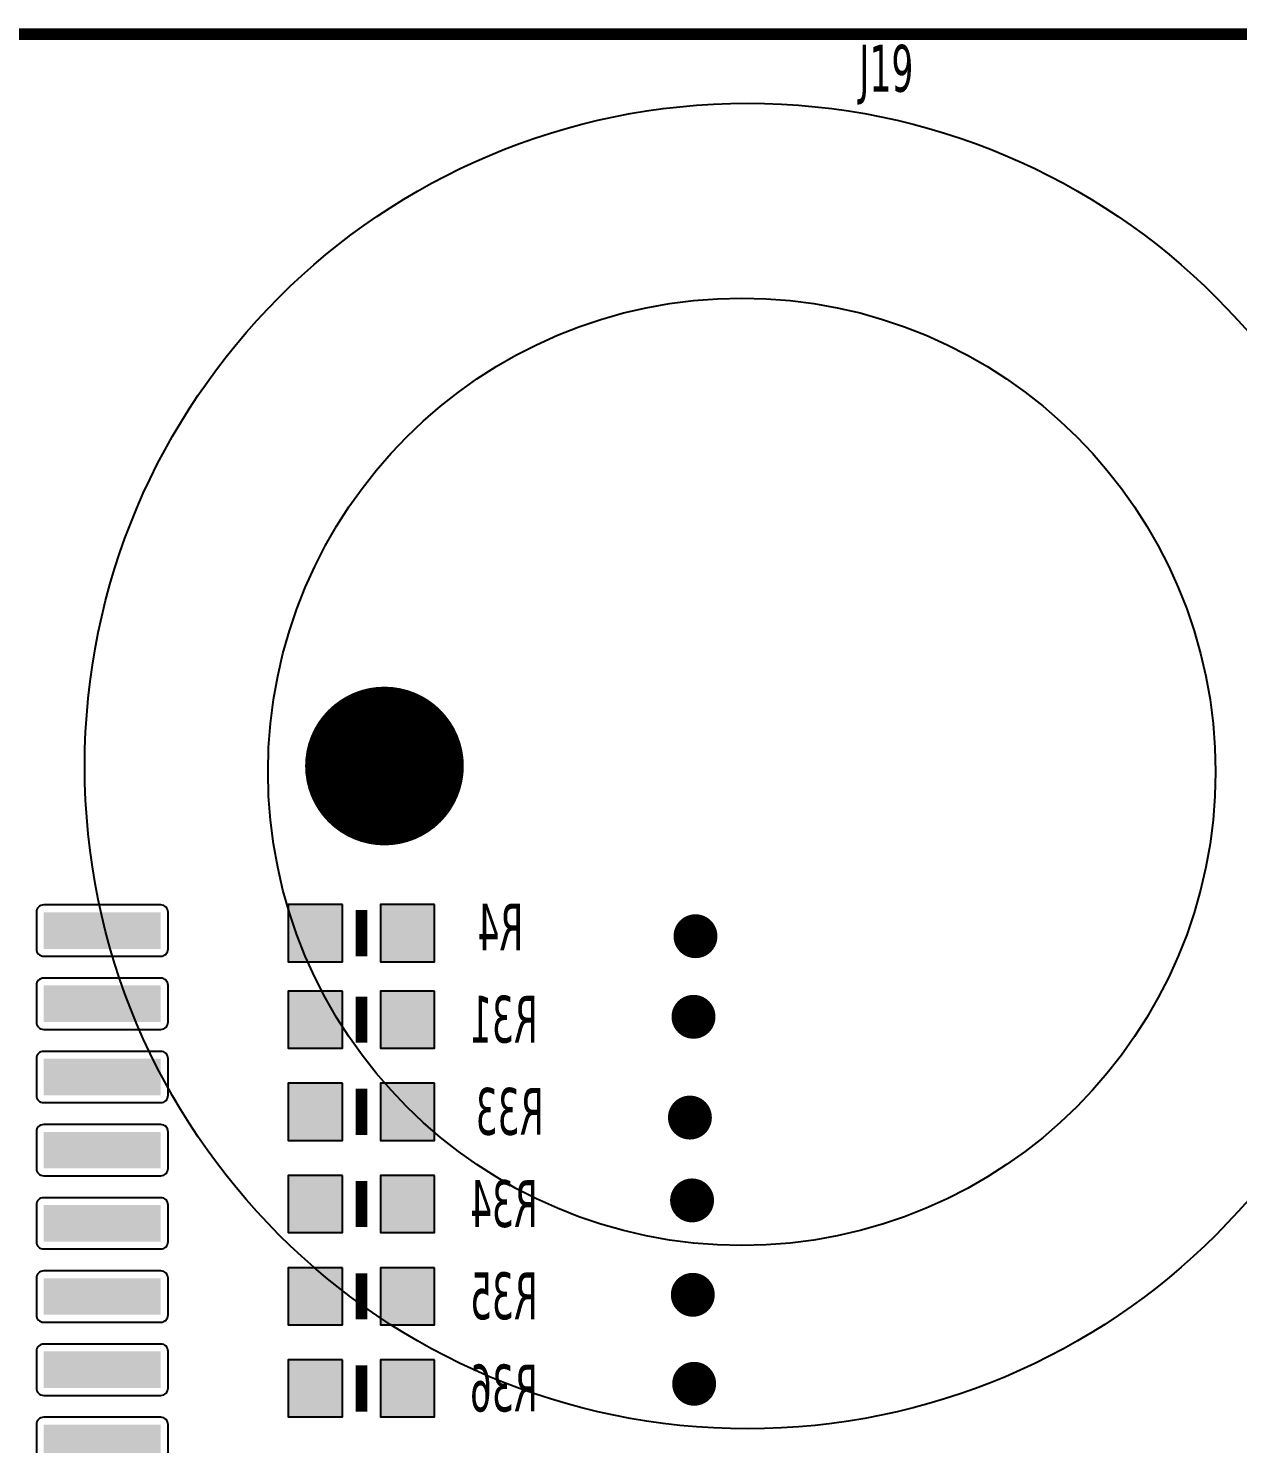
# Model space of a CAD drawing. Header units: millimetres. Extents: x 124 to 302, y 105 to 223.
# Drawn here: x 134.504 to 135.495, y 109.842 to 111.002 of the extents above; entities that cross this region are included whole.
import ezdxf

# ---------------------------------------------------------------- set-up
doc = ezdxf.new("R2010")
doc.units = ezdxf.units.MM
doc.layers.add('DESC', color=250, linetype='Continuous')
doc.styles.get("Standard").update_dxf_attribs({"font": 'tahoma.ttf'})

# ---------------------------------------------------------------- blocks, each defined once
blk = doc.blocks.new('RPAD')
blk.add_trace([(-0.5, -0.5), (-0.5, 0.5), (0.5, -0.5), (0.5, 0.5)])
blk = doc.blocks.new('EPAD')
at = {"const_width": 0.5}
blk.add_lwpolyline([(-0.25, 0, 1), (0.25, 0, 1)], format="xyb", close=True, dxfattribs=at)
blk = doc.blocks.new('oard')
at = {"const_width": 0.00787}
for points in [[(155.98888, 119.40432), (162.63454, 119.40432), (162.63454, 122.5185), (155.98888, 122.5185), (155.98888, 119.40432)], [(155.98888, 119.40432), (162.63454, 119.40432), (162.63454, 122.5185), (155.98888, 122.5185), (155.98888, 119.40432)], [(155.98888, 119.40432), (162.63454, 119.40432), (162.63454, 122.5185), (155.98888, 122.5185), (155.98888, 119.40432)], [(159.37864, 121.92007), (159.37864, 121.88857)], [(159.37864, 121.92007), (159.37864, 121.88857)], [(159.37864, 121.92007), (159.37864, 121.88857)], [(159.37864, 121.86102), (159.37864, 121.82952)], [(159.37864, 121.86102), (159.37864, 121.82952)], [(159.37864, 121.86102), (159.37864, 121.82952)], [(159.37864, 121.79802), (159.37864, 121.76653)], [(159.37864, 121.79802), (159.37864, 121.76653)], [(159.37864, 121.79802), (159.37864, 121.76653)], [(159.37864, 121.73503), (159.37864, 121.70354)], [(159.37864, 121.73503), (159.37864, 121.70354)], [(159.37864, 121.73503), (159.37864, 121.70354)], [(159.37864, 121.67204), (159.37864, 121.64054)], [(159.37864, 121.67204), (159.37864, 121.64054)], [(159.37864, 121.67204), (159.37864, 121.64054)], [(159.37864, 121.60905), (159.37864, 121.57755)], [(159.37864, 121.60905), (159.37864, 121.57755)], [(159.37864, 121.60905), (159.37864, 121.57755)]]:
    blk.add_lwpolyline(points, dxfattribs=at)
for points in [[(159.24661, 121.89359), (159.24661, 121.91859), (159.24651, 121.91962), (159.24623, 121.92056), (159.24577, 121.92141), (159.24517, 121.92215), (159.24443, 121.92275), (159.24358, 121.92321), (159.24263, 121.92349), (159.24161, 121.92359), (159.16161, 121.92359), (159.16059, 121.92349), (159.15964, 121.92321), (159.15879, 121.92275), (159.15806, 121.92215), (159.15745, 121.92141), (159.157, 121.92056), (159.15671, 121.91962), (159.15661, 121.91859), (159.15661, 121.89359), (159.15671, 121.89257), (159.157, 121.89163), (159.15745, 121.89078), (159.15806, 121.89004), (159.15879, 121.88944), (159.15964, 121.88898), (159.16059, 121.88869), (159.16161, 121.88859), (159.24161, 121.88859), (159.24263, 121.88869), (159.24358, 121.88898), (159.24443, 121.88944), (159.24517, 121.89004), (159.24577, 121.89078), (159.24623, 121.89163), (159.24651, 121.89257), (159.24661, 121.89359)], [(159.36564, 121.92382), (159.32864, 121.92382), (159.32864, 121.88482), (159.36564, 121.88482), (159.36564, 121.92382)], [(159.42864, 121.92382), (159.39164, 121.92382), (159.39164, 121.88482), (159.42864, 121.88482), (159.42864, 121.92382)], [(159.24661, 121.84359), (159.24661, 121.86859), (159.24651, 121.86962), (159.24623, 121.87056), (159.24577, 121.87141), (159.24517, 121.87215), (159.24443, 121.87275), (159.24358, 121.87321), (159.24263, 121.87349), (159.24161, 121.87359), (159.16161, 121.87359), (159.16059, 121.87349), (159.15964, 121.87321), (159.15879, 121.87275), (159.15806, 121.87215), (159.15745, 121.87141), (159.157, 121.87056), (159.15671, 121.86962), (159.15661, 121.86859), (159.15661, 121.84359), (159.15671, 121.84257), (159.157, 121.84163), (159.15745, 121.84078), (159.15806, 121.84004), (159.15879, 121.83944), (159.15964, 121.83898), (159.16059, 121.83869), (159.16161, 121.83859), (159.24161, 121.83859), (159.24263, 121.83869), (159.24358, 121.83898), (159.24443, 121.83944), (159.24517, 121.84004), (159.24577, 121.84078), (159.24623, 121.84163), (159.24651, 121.84257), (159.24661, 121.84359)], [(159.36564, 121.86477), (159.32864, 121.86477), (159.32864, 121.82577), (159.36564, 121.82577), (159.36564, 121.86477)], [(159.42864, 121.86477), (159.39164, 121.86477), (159.39164, 121.82577), (159.42864, 121.82577), (159.42864, 121.86477)], [(159.24661, 121.79359), (159.24661, 121.81859), (159.24651, 121.81962), (159.24623, 121.82056), (159.24577, 121.82141), (159.24517, 121.82215), (159.24443, 121.82275), (159.24358, 121.82321), (159.24263, 121.82349), (159.24161, 121.82359), (159.16161, 121.82359), (159.16059, 121.82349), (159.15964, 121.82321), (159.15879, 121.82275), (159.15806, 121.82215), (159.15745, 121.82141), (159.157, 121.82056), (159.15671, 121.81962), (159.15661, 121.81859), (159.15661, 121.79359), (159.15671, 121.79257), (159.157, 121.79163), (159.15745, 121.79078), (159.15806, 121.79004), (159.15879, 121.78944), (159.15964, 121.78898), (159.16059, 121.78869), (159.16161, 121.78859), (159.24161, 121.78859), (159.24263, 121.78869), (159.24358, 121.78898), (159.24443, 121.78944), (159.24517, 121.79004), (159.24577, 121.79078), (159.24623, 121.79163), (159.24651, 121.79257), (159.24661, 121.79359)], [(159.36564, 121.80178), (159.32864, 121.80178), (159.32864, 121.76278), (159.36564, 121.76278), (159.36564, 121.80178)], [(159.42864, 121.80178), (159.39164, 121.80178), (159.39164, 121.76278), (159.42864, 121.76278), (159.42864, 121.80178)], [(159.24661, 121.74359), (159.24661, 121.76859), (159.24651, 121.76962), (159.24623, 121.77056), (159.24577, 121.77141), (159.24517, 121.77215), (159.24443, 121.77275), (159.24358, 121.77321), (159.24263, 121.77349), (159.24161, 121.77359), (159.16161, 121.77359), (159.16059, 121.77349), (159.15964, 121.77321), (159.15879, 121.77275), (159.15806, 121.77215), (159.15745, 121.77141), (159.157, 121.77056), (159.15671, 121.76962), (159.15661, 121.76859), (159.15661, 121.74359), (159.15671, 121.74257), (159.157, 121.74163), (159.15745, 121.74078), (159.15806, 121.74004), (159.15879, 121.73944), (159.15964, 121.73898), (159.16059, 121.73869), (159.16161, 121.73859), (159.24161, 121.73859), (159.24263, 121.73869), (159.24358, 121.73898), (159.24443, 121.73944), (159.24517, 121.74004), (159.24577, 121.74078), (159.24623, 121.74163), (159.24651, 121.74257), (159.24661, 121.74359)], [(159.36564, 121.73878), (159.32864, 121.73878), (159.32864, 121.69978), (159.36564, 121.69978), (159.36564, 121.73878)], [(159.42864, 121.73878), (159.39164, 121.73878), (159.39164, 121.69978), (159.42864, 121.69978), (159.42864, 121.73878)], [(159.24661, 121.69359), (159.24661, 121.71859), (159.24651, 121.71962), (159.24623, 121.72056), (159.24577, 121.72141), (159.24517, 121.72215), (159.24443, 121.72275), (159.24358, 121.72321), (159.24263, 121.72349), (159.24161, 121.72359), (159.16161, 121.72359), (159.16059, 121.72349), (159.15964, 121.72321), (159.15879, 121.72275), (159.15806, 121.72215), (159.15745, 121.72141), (159.157, 121.72056), (159.15671, 121.71962), (159.15661, 121.71859), (159.15661, 121.69359), (159.15671, 121.69257), (159.157, 121.69163), (159.15745, 121.69078), (159.15806, 121.69004), (159.15879, 121.68944), (159.15964, 121.68898), (159.16059, 121.68869), (159.16161, 121.68859), (159.24161, 121.68859), (159.24263, 121.68869), (159.24358, 121.68898), (159.24443, 121.68944), (159.24517, 121.69004), (159.24577, 121.69078), (159.24623, 121.69163), (159.24651, 121.69257), (159.24661, 121.69359)], [(159.24661, 121.64359), (159.24661, 121.66859), (159.24651, 121.66962), (159.24623, 121.67056), (159.24577, 121.67141), (159.24517, 121.67215), (159.24443, 121.67275), (159.24358, 121.67321), (159.24263, 121.67349), (159.24161, 121.67359), (159.16161, 121.67359), (159.16059, 121.67349), (159.15964, 121.67321), (159.15879, 121.67275), (159.15806, 121.67215), (159.15745, 121.67141), (159.157, 121.67056), (159.15671, 121.66962), (159.15661, 121.66859), (159.15661, 121.64359), (159.15671, 121.64257), (159.157, 121.64163), (159.15745, 121.64078), (159.15806, 121.64004), (159.15879, 121.63944), (159.15964, 121.63898), (159.16059, 121.63869), (159.16161, 121.63859), (159.24161, 121.63859), (159.24263, 121.63869), (159.24358, 121.63898), (159.24443, 121.63944), (159.24517, 121.64004), (159.24577, 121.64078), (159.24623, 121.64163), (159.24651, 121.64257), (159.24661, 121.64359)], [(159.36564, 121.67579), (159.32864, 121.67579), (159.32864, 121.63679), (159.36564, 121.63679), (159.36564, 121.67579)], [(159.42864, 121.67579), (159.39164, 121.67579), (159.39164, 121.63679), (159.42864, 121.63679), (159.42864, 121.67579)], [(159.24661, 121.59359), (159.24661, 121.61859), (159.24651, 121.61962), (159.24623, 121.62056), (159.24577, 121.62141), (159.24517, 121.62215), (159.24443, 121.62275), (159.24358, 121.62321), (159.24263, 121.62349), (159.24161, 121.62359), (159.16161, 121.62359), (159.16059, 121.62349), (159.15964, 121.62321), (159.15879, 121.62275), (159.15806, 121.62215), (159.15745, 121.62141), (159.157, 121.62056), (159.15671, 121.61962), (159.15661, 121.61859), (159.15661, 121.59359), (159.15671, 121.59257), (159.157, 121.59163), (159.15745, 121.59078), (159.15806, 121.59004), (159.15879, 121.58944), (159.15964, 121.58898), (159.16059, 121.58869), (159.16161, 121.58859), (159.24161, 121.58859), (159.24263, 121.58869), (159.24358, 121.58898), (159.24443, 121.58944), (159.24517, 121.59004), (159.24577, 121.59078), (159.24623, 121.59163), (159.24651, 121.59257), (159.24661, 121.59359)], [(159.36564, 121.6128), (159.32864, 121.6128), (159.32864, 121.5738), (159.36564, 121.5738), (159.36564, 121.6128)], [(159.42864, 121.6128), (159.39164, 121.6128), (159.39164, 121.5738), (159.42864, 121.5738), (159.42864, 121.6128)]]:
    blk.add_lwpolyline(points, close=True)
blk.add_lwpolyline([(159.24661, 121.54359), (159.24661, 121.56859), (159.24651, 121.56962), (159.24623, 121.57056), (159.24577, 121.57141), (159.24517, 121.57215), (159.24443, 121.57275), (159.24358, 121.57321), (159.24263, 121.57349), (159.24161, 121.57359), (159.16161, 121.57359), (159.16059, 121.57349), (159.15964, 121.57321), (159.15879, 121.57275), (159.15806, 121.57215), (159.15745, 121.57141), (159.157, 121.57056), (159.15671, 121.56962), (159.15661, 121.56859), (159.15661, 121.54359)])
for centre, radius in [((159.64242, 122.0185), 0.45276), ((159.64242, 122.0185), 0.45276), ((159.64242, 122.0185), 0.45276), ((159.63848, 122.01456), 0.32362), ((159.63848, 122.01456), 0.32362), ((159.63848, 122.01456), 0.32362)]:
    blk.add_circle(centre, radius)
for name, p, xscale, yscale in [('EPAD', (159.39439, 122.0185), 0.108425, 0.108425), ('RPAD', (159.34714, 121.90432), 0.037, 0.039), ('RPAD', (159.41014, 121.90432), 0.037, 0.039), ('EPAD', (159.60686, 121.90224), 0.03, 0.03), ('RPAD', (159.34714, 121.84527), 0.037, 0.039), ('RPAD', (159.41014, 121.84527), 0.037, 0.039), ('EPAD', (159.6055, 121.84718), 0.03, 0.03), ('RPAD', (159.34714, 121.78228), 0.037, 0.039), ('RPAD', (159.41014, 121.78228), 0.037, 0.039), ('EPAD', (159.60305, 121.77834), 0.03, 0.03), ('RPAD', (159.34714, 121.71928), 0.037, 0.039), ('RPAD', (159.41014, 121.71928), 0.037, 0.039), ('EPAD', (159.60452, 121.72175), 0.03, 0.03), ('RPAD', (159.34714, 121.65629), 0.037, 0.039), ('RPAD', (159.41014, 121.65629), 0.037, 0.039), ('EPAD', (159.60503, 121.65728), 0.03, 0.03), ('RPAD', (159.34714, 121.5933), 0.037, 0.039), ('RPAD', (159.41014, 121.5933), 0.037, 0.039), ('EPAD', (159.60594, 121.59647), 0.03, 0.03)]:
    blk.add_blockref(name, p, dxfattribs=dict(xscale=xscale, yscale=yscale))
at = {"xscale": 0.025, "yscale": 0.08, "rotation": 270}
for p in [(159.20161, 121.90609), (159.20161, 121.85609), (159.20161, 121.80609), (159.20161, 121.75609), (159.20161, 121.70609), (159.20161, 121.65609), (159.20161, 121.60609), (159.20161, 121.55609)]:
    blk.add_blockref('RPAD', p, dxfattribs=at)
at = {"width": 0.625}
blk.add_text('J19', height=0.032, dxfattribs=at).set_placement((159.71872, 122.47919))
blk.add_text('J19', height=0.032, dxfattribs=at).set_placement((159.71872, 122.47919))
blk.add_text('J19', height=0.032, dxfattribs=at).set_placement((159.71872, 122.47919))
at = {"text_generation_flag": 2, "width": 0.625}
for s, p in [('R4', (159.48919, 121.89257)), ('R4', (159.48919, 121.89257)), ('R4', (159.48919, 121.89257)), ('R31', (159.49919, 121.82958)), ('R31', (159.49919, 121.82958)), ('R31', (159.49919, 121.82958)), ('R33', (159.50313, 121.76659)), ('R33', (159.50313, 121.76659)), ('R33', (159.50313, 121.76659)), ('R34', (159.49919, 121.7036)), ('R34', (159.49919, 121.7036)), ('R34', (159.49919, 121.7036)), ('R35', (159.49919, 121.64061)), ('R35', (159.49919, 121.64061)), ('R35', (159.49919, 121.64061)), ('R36', (159.49919, 121.57761)), ('R36', (159.49919, 121.57761)), ('R36', (159.49919, 121.57761))]:
    blk.add_text(s, height=0.032, dxfattribs=at).set_placement(p)

msp = doc.modelspace()

# ---------------------------------------------------------------- block references
at = {"layer": 'DESC', "xscale": 1.2, "yscale": 1.2, "zscale": 1.2}
msp.add_blockref('oard', (-56.4775, -36.0246), dxfattribs=at)

doc.saveas('drawing.dxf')
